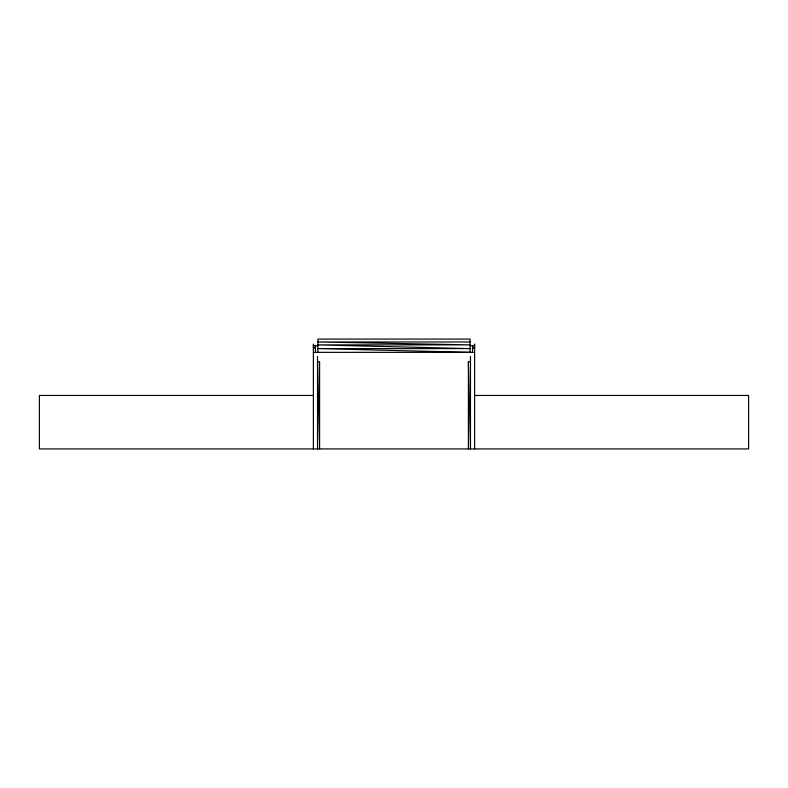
<?xml version="1.0" encoding="UTF-8"?>
<svg xmlns="http://www.w3.org/2000/svg" width="788" height="788" viewBox="0 0 788 788"><rect width="100%" height="100%" fill="white"/><g stroke="black" fill="none" stroke-linecap="round" stroke-linejoin="round"><path stroke-width="1.18" d="M470.062 341.982L317.938 341.982L470.062 344.878L317.938 344.878L470.062 348.611L317.938 348.611L470.062 352.344L470.062 339.076L317.938 339.076L317.938 352.344M313.378 345.528L315.456 345.528L315.456 352.403L313.378 352.403M474.622 345.528L472.544 345.528L472.544 352.403L474.622 352.403M313.378 345.755L317.938 345.715M470.062 345.715L474.622 345.755M313.378 347.656L315.456 347.656M472.544 347.656L474.622 347.656M313.378 347.833L315.456 347.833M472.544 347.833L474.622 347.833M315.456 352.344L472.544 352.344M468.397 448.924L468.397 361.879L470.475 361.879M313.378 395.448L39.4 395.448L39.4 448.924L748.6 448.924L748.6 395.448L474.622 395.448M468.397 361.879L470.475 448.924L470.475 356.491M474.622 344.051L474.622 448.924M317.525 356.491L317.525 448.924M313.378 344.051L313.378 448.924M319.603 361.879L317.525 361.879L319.603 448.924L319.603 361.879"/></g></svg>
